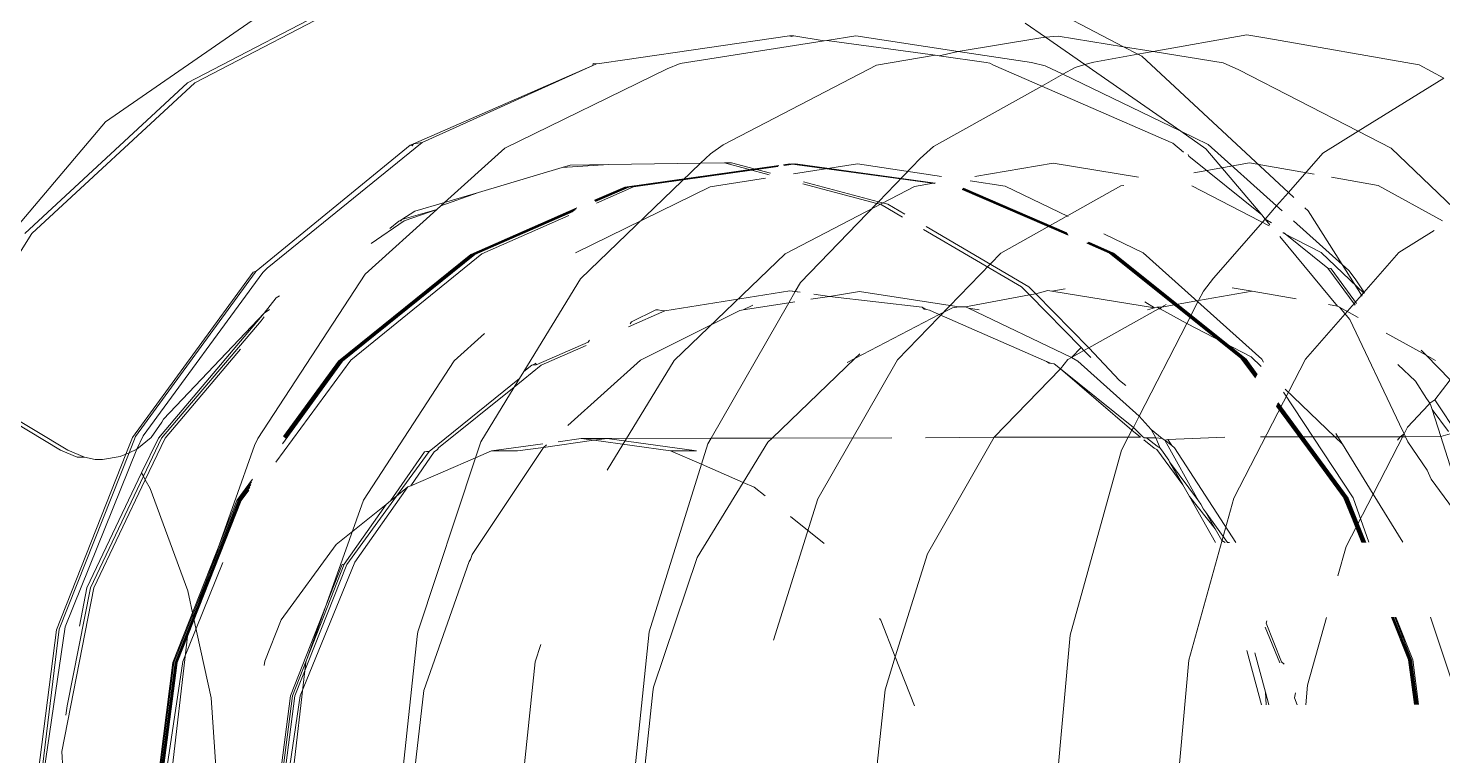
# Model space of a CAD drawing. Header units: millimetres. Extents: x 567392 to 582402, y 4512800 to 4518063.
# Drawn here: x 575578.735 to 575580.778, y 4514462.579 to 4514463.63 of the extents above; entities that cross this region are included whole.
import ezdxf

# ---------------------------------------------------------------- set-up
doc = ezdxf.new("R2010")
doc.units = ezdxf.units.MM
doc.layers.add('a_8', color=8, linetype='Continuous', lineweight=0)

# ---------------------------------------------------------------- blocks, each defined once
blk = doc.blocks.new('A$C4A613EE6')
for p, q in [((536.134, -438.328), (534.8, -438.752)), ((534.268, -438.836), (534.8, -438.486)), ((535.417, -438.893), (535.924, -438.514)), ((529.431, -439.063), (529.626, -438.71)), ((530.392, -439.947), (529.626, -438.71)), ((530.638, -439.469), (531.502, -438.564)), ((531.174, -439.655), (531.687, -438.727)), ((533.626, -438.965), (533.983, -438.616)), ((534.268, -438.836), (533.983, -438.616)), ((534.409, -438.877), (534.727, -438.642)), ((534.8, -438.752), (534.409, -438.877)), ((534.759, -438.616), (534.8, -438.752)), ((534.8, -438.752), (534.802, -439.263)), ((537.408, -438.903), (538.419, -438.564)), ((532.141, -439.358), (531.825, -438.847)), ((533.626, -438.965), (533.702, -438.828)), ((534.25, -438.959), (534.001, -439.116)), ((534.318, -438.909), (534.25, -438.959)), ((534.318, -438.909), (534.268, -438.836)), ((534.351, -438.895), (534.318, -438.909)), ((534.34, -438.928), (534.318, -438.909)), ((534.666, -439.232), (534.34, -438.928)), ((534.409, -438.877), (534.351, -438.895)), ((534.877, -439.228), (535.287, -438.949)), ((535.287, -438.949), (535.417, -438.893)), ((529.046, -441.265), (529.431, -439.063)), ((533.307, -439.541), (533.626, -438.965)), ((533.626, -438.965), (533.553, -439.036)), ((534.001, -439.116), (533.758, -439.371)), ((538.024, -439.158), (537.409, -439.403)), ((538.671, -439.098), (538.006, -439.199)), ((538.022, -439.183), (538.671, -439.106)), ((538.671, -439.074), (538.024, -439.158)), ((538.671, -439.088), (538.024, -439.173)), ((538.671, -439.103), (538.024, -439.188)), ((538.671, -439.118), (538.024, -439.202)), ((538.671, -439.133), (538.024, -439.217)), ((533.683, -440.705), (532.141, -439.358)), ((534.623, -439.348), (533.11, -440.067)), ((534.763, -439.282), (534.623, -439.348)), ((534.763, -439.282), (534.666, -439.232)), ((534.802, -439.263), (534.763, -439.282)), ((534.763, -439.282), (534.802, -439.337)), ((535.631, -439.729), (534.763, -439.282)), ((534.877, -439.228), (534.802, -439.263)), ((534.802, -439.263), (534.802, -439.337)), ((534.802, -439.337), (534.854, -439.377)), ((534.802, -439.337), (534.804, -440.238)), ((535.631, -439.729), (536.326, -439.299)), ((538.024, -439.173), (537.409, -439.418)), ((537.409, -439.402), (538.022, -439.183)), ((538.024, -439.188), (537.409, -439.433)), ((538.006, -439.199), (537.409, -439.444)), ((538.024, -439.202), (537.409, -439.448)), ((538.024, -439.217), (537.41, -439.462)), ((530.392, -439.947), (530.638, -439.469)), ((531.056, -440.329), (531.174, -439.655)), ((534.91, -440.171), (535.631, -439.729)), ((536.387, -440.119), (535.631, -439.729)), ((529.504, -441.67), (530.392, -439.947)), ((530.707, -440.456), (530.392, -439.947)), ((532.143, -440.48), (532.735, -439.86)), ((532.774, -439.89), (532.316, -440.178)), ((532.4, -440.32), (532.877, -439.969)), ((532.522, -439.987), (532.725, -439.852)), ((532.933, -440.216), (533.083, -439.946)), ((536.328, -439.889), (535.667, -440.16)), ((535.686, -440.02), (536.327, -439.79)), ((536.328, -439.835), (535.688, -440.09)), ((536.328, -439.85), (535.688, -440.105)), ((536.328, -439.865), (535.688, -440.12)), ((536.328, -439.879), (535.688, -440.135)), ((536.328, -439.894), (535.688, -440.149)), ((532.316, -440.178), (531.542, -440.666)), ((531.687, -440.88), (532.316, -440.178)), ((532.316, -440.178), (532.402, -440.082)), ((532.368, -440.385), (532.904, -439.989)), ((532.402, -440.082), (532.522, -439.987)), ((533.11, -440.067), (532.933, -440.216)), ((534.16, -441.025), (535.686, -440.02)), ((535.688, -440.09), (534.311, -441.103)), ((535.688, -440.105), (534.323, -441.109)), ((535.688, -440.12), (534.335, -441.115)), ((535.688, -440.135), (534.346, -441.121)), ((535.688, -440.149), (534.358, -441.127)), ((535.667, -440.16), (534.359, -441.127)), ((534.804, -440.282), (534.91, -440.171)), ((534.91, -440.171), (534.804, -440.238)), ((536.812, -440.237), (536.387, -440.119)), ((531.853, -441.025), (532.368, -440.385)), ((532.917, -440.246), (531.911, -441.077)), ((532.368, -440.385), (532.376, -440.342)), ((532.376, -440.342), (532.4, -440.32)), ((532.894, -440.373), (532.917, -440.246)), ((532.917, -440.246), (532.933, -440.216)), ((534.116, -441.002), (534.804, -440.282)), ((534.804, -440.238), (534.754, -440.27)), ((534.804, -440.238), (534.804, -440.282)), ((534.804, -440.282), (534.806, -441.358)), ((531.275, -440.953), (530.707, -440.456)), ((530.849, -441.515), (531.012, -440.582)), ((531.859, -441.031), (532.143, -440.48)), ((538.392, -440.678), (537.412, -440.404)), ((531.542, -440.666), (531.497, -440.714)), ((535.691, -441.74), (533.683, -440.705)), ((538.674, -440.703), (538.392, -440.678)), ((531.275, -440.953), (529.308, -443.072)), ((531.348, -440.875), (531.275, -440.953)), ((531.469, -441.123), (531.275, -440.953)), ((532.699, -441.478), (532.813, -440.841)), ((538.502, -440.849), (538.574, -440.863)), ((538.574, -440.863), (538.675, -440.826)), ((530.585, -442.11), (531.469, -441.123)), ((531.469, -441.123), (531.54, -441.044)), ((531.659, -441.289), (531.469, -441.123)), ((531.659, -441.289), (531.715, -441.197)), ((537.495, -441.274), (538.055, -441.051)), ((537.552, -441.29), (538.066, -441.079)), ((538.055, -441.051), (538.089, -441.014)), ((528.998, -441.552), (529.046, -441.265)), ((531.601, -441.339), (530.646, -442.143)), ((530.753, -442.391), (531.601, -441.339)), ((531.18, -442.349), (531.756, -441.232)), ((531.659, -441.289), (531.601, -441.339)), ((531.742, -441.22), (531.659, -441.289)), ((532.511, -442.033), (531.659, -441.289)), ((532.148, -443.052), (533.683, -441.339)), ((533.648, -441.492), (533.789, -441.344)), ((533.683, -441.339), (533.725, -441.311)), ((533.903, -441.403), (533.685, -441.564)), ((533.915, -441.409), (533.685, -441.578)), ((537.46, -441.265), (537.495, -441.274)), ((538.676, -441.34), (537.89, -441.552)), ((538.492, -441.284), (537.924, -441.437)), ((538.676, -441.234), (538.492, -441.284)), ((538.676, -441.274), (538.492, -441.284)), ((529.241, -442.905), (528.998, -441.552)), ((530.993, -442.319), (530.849, -441.515)), ((533.685, -441.564), (532.15, -443.478)), ((533.685, -441.578), (532.15, -443.493)), ((533.685, -441.593), (532.15, -443.508)), ((533.685, -441.608), (532.15, -443.523)), ((532.699, -441.478), (532.651, -441.765)), ((532.837, -442.25), (532.699, -441.478)), ((533.169, -442.421), (533.648, -441.492)), ((533.952, -441.428), (533.668, -441.638)), ((533.927, -441.415), (533.685, -441.593)), ((533.939, -441.421), (533.685, -441.608)), ((533.951, -441.427), (533.685, -441.623)), ((529.405, -441.895), (529.504, -441.67)), ((533.668, -441.638), (532.141, -443.534)), ((533.685, -441.623), (532.15, -443.537)), ((534.963, -442.597), (536.332, -441.712)), ((538.031, -442.392), (535.691, -441.74)), ((536.332, -441.834), (536.332, -441.805)), ((529.241, -442.905), (529.405, -441.895)), ((534.807, -441.869), (534.843, -442.692)), ((536.332, -442.004), (535.666, -442.383)), ((535.666, -442.383), (536.132, -442.012)), ((535.889, -442.15), (536.332, -441.834)), ((536.132, -442.012), (535.889, -442.15)), ((536.301, -441.916), (536.132, -442.012)), ((536.301, -441.916), (536.332, -441.865)), ((530.393, -442.506), (530.585, -442.11)), ((530.646, -442.143), (530.393, -442.506)), ((532.7, -442.179), (532.511, -442.033)), ((532.7, -442.179), (532.837, -442.25)), ((535.774, -442.216), (535.728, -442.249)), ((535.847, -442.18), (535.774, -442.216)), ((535.889, -442.15), (535.847, -442.18)), ((530.728, -442.399), (530.753, -442.391)), ((532.837, -442.25), (533.169, -442.421)), ((532.934, -442.788), (532.837, -442.25)), ((532.956, -442.803), (533.169, -442.421)), ((533.169, -442.421), (534.504, -443.109)), ((535.728, -442.249), (534.854, -442.739)), ((535.165, -442.668), (535.728, -442.249)), ((535.498, -442.478), (535.666, -442.383)), ((540.542, -442.617), (538.031, -442.392)), ((530.393, -442.506), (529.43, -443.891)), ((529.569, -444.21), (530.393, -442.506)), ((530.552, -442.645), (530.566, -442.623)), ((530.566, -442.623), (530.692, -442.467)), ((534.927, -442.637), (534.843, -442.692)), ((534.854, -442.739), (534.927, -442.637)), ((534.963, -442.597), (534.927, -442.637)), ((534.988, -442.854), (535.498, -442.478)), ((535.498, -442.478), (535.165, -442.668)), ((530.016, -443.884), (530.552, -442.645)), ((532.934, -442.788), (532.894, -442.717)), ((532.934, -442.788), (532.933, -442.855)), ((532.956, -442.803), (532.933, -442.855)), ((532.956, -442.803), (532.934, -442.788)), ((532.958, -442.831), (532.956, -442.803)), ((533.52, -443.836), (532.958, -442.831)), ((534.697, -442.934), (534.826, -442.774)), ((534.826, -442.774), (534.817, -442.866)), ((534.97, -442.807), (534.817, -442.866)), ((534.854, -442.739), (534.826, -442.774)), ((534.843, -442.692), (534.854, -442.739)), ((534.941, -442.85), (534.97, -442.807)), ((534.993, -442.785), (534.97, -442.807)), ((534.993, -442.785), (535.14, -442.682)), ((535.14, -442.682), (535.165, -442.668)), ((529.171, -443.334), (529.241, -442.905)), ((529.28, -443.125), (529.241, -442.905)), ((532.942, -442.889), (532.701, -444.37)), ((532.942, -442.889), (532.857, -443.027)), ((532.933, -442.855), (532.942, -442.889)), ((532.942, -442.889), (532.969, -442.987)), ((534.504, -443.109), (534.697, -442.934)), ((534.817, -442.866), (534.697, -442.934)), ((534.797, -443.061), (534.819, -443.034)), ((534.817, -442.866), (534.818, -443.003)), ((534.818, -443.003), (534.941, -442.85)), ((534.819, -443.034), (534.818, -443.003)), ((534.846, -443.042), (534.969, -442.89)), ((534.969, -442.89), (534.988, -442.854)), ((529.28, -443.125), (529.171, -443.334)), ((529.308, -443.072), (529.28, -443.125)), ((529.394, -443.762), (529.28, -443.125)), ((530.855, -444.352), (531.056, -443.117)), ((531.874, -443.619), (532.148, -443.052)), ((533.712, -443.993), (534.504, -443.109)), ((533.823, -444.245), (534.667, -443.192)), ((533.823, -444.245), (534.708, -443.214)), ((534.504, -443.109), (534.667, -443.192)), ((534.667, -443.192), (534.797, -443.061)), ((534.667, -443.192), (534.708, -443.214)), ((534.708, -443.214), (534.807, -443.09)), ((534.708, -443.214), (534.808, -443.265)), ((534.807, -443.09), (534.808, -443.265)), ((529.171, -443.334), (527.804, -445.947)), ((529.018, -444.276), (529.171, -443.334)), ((531.182, -443.375), (531.174, -443.329)), ((532.151, -445.108), (531.182, -443.375)), ((533.99, -443.394), (533.52, -443.836)), ((534.063, -443.303), (533.99, -443.394)), ((534.808, -443.265), (534.808, -445.2)), ((534.808, -443.265), (534.996, -443.362)), ((534.996, -443.362), (537.669, -444.107)), ((532.15, -443.478), (531.995, -443.837)), ((532.15, -443.493), (531.999, -443.843)), ((532.15, -443.508), (532.002, -443.849)), ((532.141, -443.534), (532.003, -443.851)), ((532.15, -443.523), (532.006, -443.856)), ((532.15, -443.537), (532.01, -443.862)), ((529.43, -443.891), (529.394, -443.762)), ((533.52, -443.836), (532.74, -444.602)), ((533.558, -443.905), (533.52, -443.836)), ((533.657, -443.807), (533.558, -443.905)), ((529.43, -443.891), (529.035, -444.46)), ((529.47, -444.032), (529.43, -443.891)), ((529.569, -444.21), (529.47, -444.032)), ((529.741, -444.516), (530.016, -443.884)), ((533.515, -443.947), (532.755, -444.692)), ((533.558, -443.905), (533.515, -443.947)), ((533.515, -443.947), (533.66, -444.087)), ((533.66, -444.087), (533.558, -443.905)), ((533.66, -444.087), (533.712, -443.993)), ((529.445, -444.466), (529.569, -444.21)), ((529.741, -444.516), (529.569, -444.21)), ((531.186, -445.041), (531.624, -444.135)), ((531.858, -444.153), (531.213, -445.647)), ((531.867, -444.149), (531.217, -445.651)), ((531.875, -444.144), (531.218, -445.652)), ((531.875, -444.144), (531.222, -445.656)), ((531.883, -444.14), (531.226, -445.66)), ((531.892, -444.135), (531.231, -445.664)), ((532.669, -444.177), (532.701, -444.37)), ((532.947, -445.574), (533.66, -444.087)), ((533.66, -444.087), (533.688, -444.137)), ((533.823, -444.245), (533.688, -444.137)), ((533.749, -444.337), (533.823, -444.245)), ((534.808, -445.2), (533.823, -444.245)), ((537.669, -444.107), (540.564, -444.366)), ((529.035, -444.46), (528.829, -444.756)), ((529.035, -444.46), (529.018, -444.276)), ((529.041, -444.527), (529.035, -444.46)), ((529.401, -444.665), (529.445, -444.466)), ((531.044, -445.483), (530.855, -444.352)), ((532.701, -444.37), (532.692, -444.428)), ((532.74, -444.602), (532.692, -444.428)), ((533.04, -445.996), (533.716, -444.445)), ((533.716, -444.445), (533.745, -444.374)), ((533.716, -444.445), (533.742, -444.407)), ((533.742, -444.407), (533.745, -444.374)), ((533.745, -444.374), (533.749, -444.337)), ((529.24, -445.722), (529.041, -444.527)), ((529.24, -445.722), (529.401, -444.665)), ((529.438, -445.21), (529.741, -444.516)), ((530.614, -446.079), (529.741, -444.516)), ((532.74, -444.602), (532.638, -444.702)), ((532.755, -444.692), (532.74, -444.602)), ((532.638, -444.702), (531.769, -446.186)), ((532.638, -444.807), (531.809, -446.224)), ((532.755, -444.692), (532.638, -444.807)), ((532.927, -445.616), (532.755, -444.692)), ((531.109, -445.547), (531.186, -445.041)), ((529.397, -445.317), (529.407, -445.267)), ((529.407, -445.267), (529.438, -445.21)), ((533.691, -446.6), (532.151, -445.108)), ((536.494, -446.165), (534.808, -445.2)), ((534.808, -445.2), (534.817, -446.193)), ((529.305, -445.998), (529.397, -445.317)), ((532.971, -445.417), (532.947, -445.574)), ((532.926, -445.714), (532.927, -445.616)), ((532.947, -445.574), (532.927, -445.616)), ((529.015, -447.201), (529.24, -445.722)), ((529.305, -445.998), (529.24, -445.722)), ((532.708, -447.147), (532.926, -445.714)), ((532.941, -445.806), (532.926, -445.714)), ((533.04, -445.996), (532.941, -445.806)), ((529.08, -447.618), (529.295, -446.052)), ((529.295, -446.052), (529.305, -445.998)), ((529.437, -446.903), (529.295, -446.052)), ((530.787, -446.269), (530.614, -446.079)), ((530.861, -447.174), (531.046, -445.962)), ((531.14, -446.053), (530.863, -448.07)), ((531.14, -446.053), (530.863, -448.092)), ((531.142, -446.055), (530.863, -448.106)), ((531.144, -446.057), (530.863, -448.121)), ((531.146, -446.058), (530.863, -448.136)), ((531.148, -446.06), (530.863, -448.151)), ((531.189, -446.355), (531.139, -446.052)), ((532.974, -446.136), (533.04, -445.996)), ((533.675, -447.216), (533.04, -445.996)), ((531.41, -446.873), (530.787, -446.269)), ((532.776, -447.58), (532.933, -446.242)), ((532.964, -446.18), (532.933, -446.242)), ((532.933, -446.242), (532.962, -446.214)), ((532.962, -446.214), (532.964, -446.18)), ((532.974, -446.136), (532.964, -446.18)), ((537.983, -446.63), (536.494, -446.165)), ((532.16, -448.22), (531.189, -446.355)), ((531.591, -446.49), (531.447, -446.736)), ((538.687, -446.352), (537.983, -446.63)), ((531.631, -446.528), (531.447, -446.842)), ((535.699, -447.75), (533.691, -446.6)), ((534.818, -446.682), (534.822, -448.408)), ((537.983, -446.63), (537.449, -446.84)), ((538.459, -446.778), (537.983, -446.63)), ((530.59, -449.116), (529.437, -446.903)), ((531.41, -446.873), (531.123, -447.958)), ((531.433, -446.895), (531.149, -447.965)), ((531.447, -446.736), (531.41, -446.873)), ((531.433, -446.895), (531.41, -446.873)), ((531.447, -446.842), (531.433, -446.895)), ((532.574, -448), (531.433, -446.895)), ((537.449, -446.84), (537.426, -446.857)), ((540.486, -446.992), (538.459, -446.778)), ((529.08, -447.618), (529.015, -447.201)), ((531.006, -448.099), (530.861, -447.174)), ((532.776, -447.58), (532.708, -447.147)), ((533.675, -447.216), (533.604, -447.143)), ((533.675, -447.216), (533.731, -447.324)), ((534.822, -448.408), (533.675, -447.216)), ((529.015, -448.093), (529.086, -447.655)), ((529.086, -447.655), (529.08, -447.618)), ((529.412, -449.736), (529.086, -447.655)), ((532.745, -447.807), (532.776, -447.58)), ((532.818, -447.849), (532.776, -447.58)), ((536.345, -447.657), (535.953, -448.144)), ((537.742, -448.388), (535.699, -447.75)), ((529.022, -448.131), (529.015, -448.093)), ((529.016, -448.156), (529.015, -448.093)), ((529.016, -448.156), (529.022, -448.131)), ((530.863, -448.07), (530.886, -448.234)), ((530.863, -448.092), (530.884, -448.237)), ((530.863, -448.106), (530.882, -448.239)), ((530.863, -448.121), (530.88, -448.241)), ((530.863, -448.136), (530.878, -448.243)), ((530.863, -448.151), (530.877, -448.245)), ((532.706, -448.077), (532.574, -448)), ((532.698, -448.151), (532.706, -448.077)), ((532.698, -448.151), (532.701, -448.117)), ((532.983, -449.958), (532.698, -448.151)), ((532.701, -448.117), (532.706, -448.077)), ((532.706, -448.077), (532.717, -448.004)), ((532.706, -448.077), (532.711, -448.047)), ((532.868, -448.169), (532.706, -448.077)), ((532.711, -448.047), (532.717, -448.004)), ((532.868, -448.169), (532.854, -448.082)), ((529.362, -450.537), (529.016, -448.156)), ((530.886, -448.314), (531.198, -450.537)), ((530.889, -448.316), (531.198, -450.522)), ((530.891, -448.319), (531.198, -450.507)), ((530.893, -448.321), (531.198, -450.492)), ((530.896, -448.324), (531.198, -450.478)), ((530.9, -448.328), (531.196, -450.413)), ((533.703, -449.823), (532.16, -448.22)), ((532.971, -448.829), (532.868, -448.169)), ((534.824, -449.289), (532.868, -448.169)), ((530.998, -448.43), (530.848, -448.996)), ((531.02, -448.453), (530.85, -449.097)), ((531.195, -449.305), (531.07, -448.504)), ((534.883, -448.471), (534.822, -448.408)), ((534.822, -448.408), (534.824, -449.289)), ((535.462, -448.826), (534.883, -448.471)), ((535.658, -448.51), (535.531, -448.668)), ((532.971, -448.829), (532.901, -448.685)), ((535.531, -448.668), (535.462, -448.826)), ((532.971, -448.829), (532.979, -448.875)), ((533.696, -450.312), (532.979, -448.875)), ((535.462, -448.826), (535.201, -449.428)), ((536.547, -449.491), (535.462, -448.826)), ((530.716, -449.298), (530.59, -449.116)), ((530.848, -448.996), (530.85, -449.097)), ((530.85, -449.097), (530.855, -449.441)), ((530.855, -449.441), (530.716, -449.298)), ((532.145, -451.248), (531.195, -449.305)), ((534.824, -449.289), (534.827, -450.793)), ((534.903, -449.335), (534.824, -449.289)), ((535.201, -449.428), (534.903, -449.335)), ((532.523, -451.175), (530.855, -449.441)), ((530.855, -449.441), (530.874, -450.77)), ((535.006, -449.499), (534.827, -450.793)), ((535.006, -449.499), (535.007, -449.874)), ((535.201, -449.428), (535.007, -449.874)), ((537.619, -450.183), (535.201, -449.428)), ((538.418, -450.122), (536.547, -449.491)), ((529.49, -449.925), (529.412, -449.736)), ((530.636, -452.271), (529.49, -449.925)), ((532.978, -450.012), (532.983, -449.958)), ((533.215, -450.484), (532.983, -449.958)), ((535.284, -450.792), (533.703, -449.823)), ((535.007, -449.874), (534.853, -450.984)), ((532.972, -450.053), (532.97, -450.087)), ((533.142, -450.439), (532.97, -450.087)), ((532.972, -450.053), (532.978, -450.012)), ((540.626, -450.494), (537.619, -450.183)), ((538.418, -450.122), (538.486, -450.133)), ((540.565, -450.351), (538.486, -450.133)), ((534.64, -451.357), (533.696, -450.312)), ((529.409, -450.868), (529.362, -450.537)), ((531.196, -450.413), (531.429, -450.943)), ((531.198, -450.478), (531.408, -450.958)), ((531.198, -450.492), (531.403, -450.961)), ((531.198, -450.507), (531.398, -450.965)), ((531.198, -450.522), (531.394, -450.968)), ((531.198, -450.537), (531.389, -450.972)), ((533.173, -450.459), (533.142, -450.439)), ((530.874, -450.77), (530.917, -451.442)), ((530.874, -450.77), (530.883, -451.327)), ((534.827, -450.793), (534.828, -451.168)), ((534.827, -450.793), (534.853, -450.984)), ((529.419, -450.943), (529.409, -450.868)), ((529.415, -450.994), (529.419, -450.943)), ((529.441, -450.998), (529.415, -450.994)), ((529.441, -450.998), (529.419, -450.943)), ((530.575, -453.587), (529.441, -450.998)), ((530.552, -453.461), (529.441, -450.998)), ((534.853, -450.984), (534.828, -451.168)), ((534.853, -450.984), (534.959, -451.711)), ((533.863, -451.995), (532.523, -451.175)), ((533.438, -451.065), (533.407, -451.046)), ((533.766, -451.814), (533.438, -451.065)), ((533.77, -451.744), (533.483, -451.092)), ((534.828, -451.168), (534.874, -451.5)), ((530.883, -451.327), (530.917, -451.442)), ((531.5, -451.227), (532.171, -452.76)), ((531.513, -451.241), (532.17, -452.745)), ((531.525, -451.255), (532.17, -452.73)), ((531.538, -451.268), (532.17, -452.716)), ((531.55, -451.282), (532.17, -452.701)), ((531.607, -451.345), (532.161, -452.602)), ((530.917, -451.442), (531.274, -452.648)), ((533.766, -451.814), (533.74, -451.823)), ((533.74, -451.823), (533.761, -451.856)), ((533.761, -451.856), (533.766, -451.814)), ((533.77, -451.88), (533.766, -451.814)), ((534.085, -452.132), (533.77, -451.744)), ((534.903, -451.718), (535.006, -452.462)), ((534.959, -451.711), (534.919, -451.666)), ((536.504, -452.742), (534.959, -451.711)), ((534.959, -451.711), (535.005, -452.087)), ((538.052, -451.829), (537.802, -451.747)), ((540.563, -452.097), (538.052, -451.829)), ((533.77, -451.88), (533.761, -451.856)), ((533.863, -451.995), (533.77, -451.88)), ((533.96, -452.055), (533.863, -451.995)), ((535.017, -453.362), (533.96, -452.055)), ((534.085, -452.132), (533.96, -452.055)), ((534.877, -452.617), (534.085, -452.132)), ((534.963, -453.225), (534.085, -452.132)), ((535.005, -452.087), (535.006, -452.462)), ((531.42, -453.139), (530.636, -452.271)), ((531.274, -452.648), (531.467, -453.191)), ((531.274, -452.648), (531.42, -453.139)), ((532.161, -452.602), (533.697, -454.494)), ((533.708, -452.999), (533.314, -452.562)), ((535.106, -452.692), (534.877, -452.617)), ((535.006, -452.462), (535.106, -452.692)), ((532.17, -452.701), (533.714, -454.611)), ((532.17, -452.716), (533.714, -454.625)), ((532.17, -452.73), (533.714, -454.64)), ((532.17, -452.745), (533.714, -454.655)), ((532.171, -452.76), (533.714, -454.67)), ((537.618, -453.525), (535.106, -452.692)), ((535.106, -452.692), (535.51, -453.626)), ((536.504, -452.742), (536.575, -452.767)), ((536.575, -452.767), (536.605, -452.786)), ((538.468, -453.439), (536.605, -452.786)), ((535.717, -454.312), (533.708, -452.999)), ((531.467, -453.191), (531.42, -453.139)), ((531.42, -453.139), (531.548, -453.57)), ((531.467, -453.191), (531.522, -453.252)), ((531.522, -453.252), (531.665, -453.756)), ((532.457, -454.288), (531.522, -453.252)), ((531.522, -453.252), (531.687, -453.725)), ((534.963, -453.225), (534.986, -453.242)), ((534.986, -453.242), (535.022, -453.287)), ((532.371, -455.702), (530.552, -453.461)), ((530.575, -453.587), (530.552, -453.461)), ((535.016, -453.398), (535.017, -453.362)), ((535.02, -453.428), (535.016, -453.398)), ((535.66, -453.832), (535.017, -453.362)), ((535.73, -453.919), (535.02, -453.428)), ((535.51, -453.626), (535.022, -453.287)), ((540.537, -453.678), (538.468, -453.439)), ((530.601, -453.608), (530.575, -453.587)), ((530.594, -453.637), (530.575, -453.587)), ((530.594, -453.637), (530.601, -453.608)), ((532.41, -455.859), (530.594, -453.637)), ((531.548, -453.57), (531.665, -453.756)), ((535.51, -453.626), (535.528, -453.668)), ((535.528, -453.668), (535.66, -453.832)), ((536.615, -454.437), (535.528, -453.668)), ((537.686, -453.537), (537.618, -453.525)), ((540.562, -453.844), (537.686, -453.537)), ((531.665, -453.756), (531.691, -453.799)), ((531.665, -453.756), (531.687, -453.771)), ((531.687, -453.725), (532.014, -454.197)), ((531.687, -453.771), (531.691, -453.799)), ((531.691, -453.799), (531.796, -453.929)), ((536.646, -454.552), (535.66, -453.832)), ((535.66, -453.832), (535.73, -453.919)), ((528.231, -453.935), (529.694, -456.745)), ((529.694, -456.851), (528.231, -454.041)), ((535.781, -453.984), (535.73, -453.919)), ((536.645, -454.587), (535.781, -453.984)), ((535.781, -453.984), (536.36, -454.705)), ((534.83, -455.838), (532.457, -454.288)), ((538.057, -455.142), (535.717, -454.312)), ((538.546, -455.223), (536.615, -454.437)), ((533.697, -454.494), (535.168, -455.574)), ((533.714, -454.611), (534.904, -455.48)), ((533.714, -454.625), (534.822, -455.434)), ((533.714, -454.64), (534.815, -455.444)), ((533.714, -454.655), (534.807, -455.454)), ((533.714, -454.67), (534.8, -455.463)), ((538.543, -455.337), (536.645, -454.587)), ((536.648, -454.616), (536.645, -454.587)), ((538.543, -455.302), (536.646, -454.552)), ((538.544, -455.366), (536.648, -454.616)), ((536.36, -454.705), (537.445, -455.5)), ((540.571, -455.433), (538.057, -455.142)), ((540.572, -455.56), (538.543, -455.302)), ((540.587, -455.526), (538.546, -455.223)), ((528.4, -455.355), (530.257, -458.037)), ((537.445, -455.5), (538.041, -455.737)), ((540.572, -455.596), (538.543, -455.337)), ((540.573, -455.624), (538.544, -455.366)), ((532.431, -455.764), (532.371, -455.702)), ((532.767, -455.522), (532.799, -455.572)), ((532.799, -455.572), (533.018, -455.744)), ((532.964, -455.666), (533.018, -455.744)), ((532.431, -455.874), (532.41, -455.859)), ((532.426, -455.904), (532.41, -455.859)), ((534.812, -457.645), (532.426, -455.904)), ((534.789, -457.494), (532.431, -455.764)), ((534.8, -457.604), (532.431, -455.874)), ((533.018, -455.744), (534.825, -457.272)), ((533.018, -455.744), (534.55, -457.198)), ((533.071, -455.744), (533.127, -455.786)), ((533.127, -455.786), (534.825, -457.228)), ((534.931, -455.883), (534.83, -455.838)), ((537.412, -456.763), (534.931, -455.883)), ((535.415, -455.912), (535.723, -456.137)), ((538.105, -455.744), (538.041, -455.737)), ((533.54, -456.088), (534.825, -457.175)), ((535.454, -455.925), (535.723, -456.122)), ((535.493, -455.939), (535.723, -456.107)), ((535.532, -455.953), (535.723, -456.093)), ((535.572, -455.967), (535.723, -456.078)), ((535.723, -456.078), (538.063, -457.003)), ((535.723, -456.093), (538.063, -457.017)), ((535.723, -456.107), (538.063, -457.032)), ((535.723, -456.122), (538.063, -457.047)), ((535.723, -456.137), (538.063, -457.062)), ((536.619, -456.339), (538.046, -456.92)), ((538.574, -456.512), (537.412, -456.763)), ((540.154, -456.399), (538.574, -456.512)), ((529.694, -456.745), (531.87, -459.098)), ((531.87, -459.203), (529.694, -456.851)), ((537.029, -456.846), (535.551, -457.392)), ((537.412, -456.763), (537.029, -456.846)), ((537.646, -456.846), (537.412, -456.763)), ((540.604, -457.188), (537.646, -456.846)), ((538.046, -456.92), (540.575, -457.295)), ((538.063, -457.003), (540.575, -457.323)), ((538.063, -457.017), (540.575, -457.338)), ((538.063, -457.032), (540.575, -457.352)), ((538.063, -457.047), (540.575, -457.367)), ((538.063, -457.062), (540.575, -457.382)), ((534.593, -457.221), (534.55, -457.198)), ((534.812, -457.377), (534.593, -457.221)), ((534.825, -457.175), (535.424, -457.461)), ((534.825, -457.228), (535.374, -457.488)), ((534.825, -457.272), (535.322, -457.516)), ((534.982, -457.582), (534.789, -457.494)), ((534.982, -457.582), (534.812, -457.377)), ((535.374, -457.488), (535.322, -457.516)), ((535.322, -457.516), (536.984, -458.303)), ((535.424, -457.461), (535.374, -457.488)), ((535.374, -457.488), (536.984, -458.252)), ((535.551, -457.392), (535.424, -457.461)), ((535.424, -457.461), (536.984, -458.206)), ((535.033, -457.696), (534.8, -457.604)), ((535.054, -457.741), (534.812, -457.645)), ((535.033, -457.696), (534.982, -457.582)), ((537.546, -458.616), (534.982, -457.582)), ((537.583, -458.704), (535.033, -457.696)), ((535.054, -457.741), (535.033, -457.696)), ((537.589, -458.743), (535.054, -457.741)), ((535.09, -457.822), (535.054, -457.741)), ((535.13, -458.08), (535.09, -457.822)), ((530.257, -458.037), (532.778, -460.17)), ((535.13, -458.185), (535.13, -458.08)), ((534.997, -458.582), (535.098, -458.339)), ((535.098, -458.339), (535.13, -458.185)), ((535.098, -458.445), (535.098, -458.339)), ((536.984, -458.206), (539.349, -458.667)), ((536.984, -458.252), (538.687, -458.591)), ((536.984, -458.303), (537.536, -458.41)), ((534.997, -458.687), (535.098, -458.445)), ((539.349, -458.667), (541.758, -458.529)), ((534.997, -458.582), (534.431, -459.521)), ((534.997, -458.687), (534.431, -459.626)), ((540.563, -459.064), (537.546, -458.616)), ((540.563, -459.064), (537.583, -458.704)), ((540.58, -459.124), (537.589, -458.743)), ((538.687, -458.591), (538.822, -458.611)), ((531.87, -459.098), (532.976, -459.801))]:
    blk.add_line(p, q)

msp = doc.modelspace()

# ---------------------------------------------------------------- block references
at = {"layer": 'a_8', "xscale": 0.09999999999999998, "yscale": 0.09999999999999998, "zscale": 0.09999999999999998, "rotation": 270}
msp.add_blockref('A$C4A613EE6', (575624.6503, 4514516.5203), dxfattribs=at)

doc.saveas('drawing.dxf')
